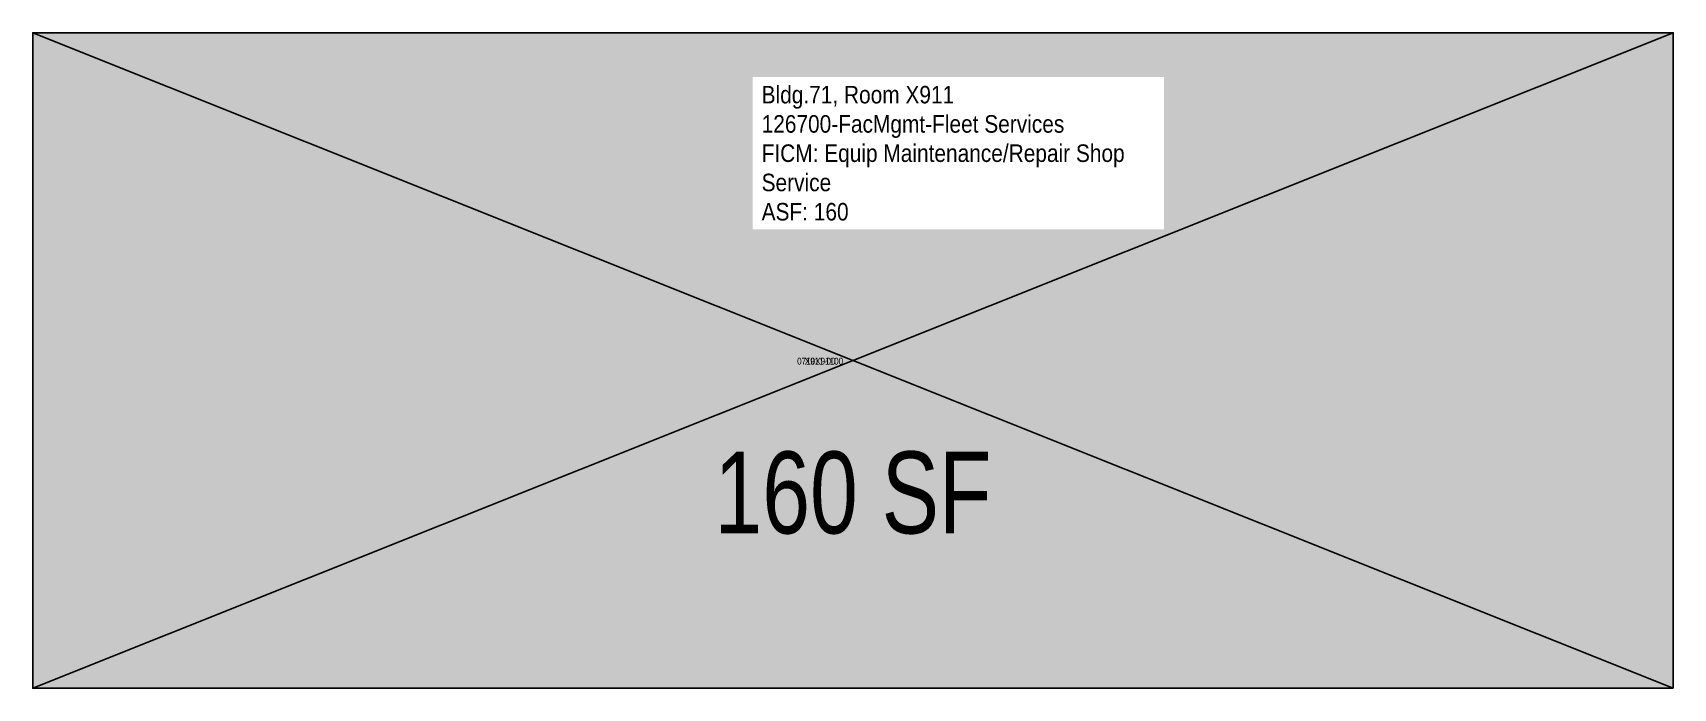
# Model space of a CAD drawing. Header units: inches. Extents: x -480 to 680, y -36 to 1710.
# Drawn here: x -480 to -240, y 0 to 96 of the extents above; entities that cross this region are included whole.
import ezdxf
from ezdxf.enums import TextEntityAlignment as Align

# ---------------------------------------------------------------- set-up
doc = ezdxf.new("R2010")
doc.units = ezdxf.units.IN
doc.header["$LTSCALE"] = 50
doc.header["$MEASUREMENT"] = 0
for name, color, linetype in [('A-IDEN-RNUM', 7, 'CONTINUOUS'), ('A-IDEN-SNUM', 4, 'CONTINUOUS'), ('A-IDEN-VNUM', 4, 'CONTINUOUS'), ('A-WALL', 5, 'CONTINUOUS'), ('AREA-TEXT', 3, 'CONTINUOUS'), ('Rooms-Category-Color', 7, 'CONTINUOUS'), ('Rooms-College-Color', 7, 'CONTINUOUS'), ('Rooms-Department-Color', 7, 'CONTINUOUS'), ('Rooms-Division-Color', 7, 'CONTINUOUS'), ('Rooms-Information', 7, 'CONTINUOUS')]:
    doc.layers.add(name, color=color, linetype=linetype)
doc.styles.add('CP_AREA', font='arial.ttf', dxfattribs={"height": 15})
doc.styles.add('CP_ROOMSNUMBER', font='arial.ttf', dxfattribs={"height": 1})
doc.styles.add('CP_ROOMVNUMBER', font='arial.ttf', dxfattribs={"width": 0.85, "height": 0.075})

msp = doc.modelspace()

# ---------------------------------------------------------------- hatches: boundary and pattern name
at = {"layer": 'Rooms-Category-Color', "true_color": 0xe3c5e1}
msp.add_hatch(color=254, dxfattribs=at).paths.add_polyline_path([(-480, 0), (-240, 0), (-240, 96), (-480, 96)])
at = {"layer": 'Rooms-College-Color', "true_color": 0x80bc67}
msp.add_hatch(color=83, dxfattribs=at).paths.add_polyline_path([(-480, 0), (-240, 0), (-240, 96), (-480, 96)])
at = {"layer": 'Rooms-Department-Color', "true_color": 0x80bc67}
msp.add_hatch(color=83, dxfattribs=at).paths.add_polyline_path([(-480, 0), (-240, 0), (-240, 96), (-480, 96)])
at = {"layer": 'Rooms-Division-Color', "true_color": 0x80bc67}
msp.add_hatch(color=83, dxfattribs=at).paths.add_polyline_path([(-480, 0), (-240, 0), (-240, 96), (-480, 96)])

# ---------------------------------------------------------------- linework, layer by layer
at = {"layer": 'A-WALL'}
msp.add_lwpolyline([(-240, 0), (-480, 0), (-480, 96), (-240, 96)], close=True, dxfattribs=at)
for points in [[(-480, 96), (-240, 0)], [(-240, 96), (-480, 0)]]:
    msp.add_lwpolyline(points, dxfattribs=at)

# ---------------------------------------------------------------- texts
at = {"layer": 'A-IDEN-RNUM', "style": 'CP_ROOMSNUMBER', "width": 0.85}
msp.add_text('X911-00', height=1, dxfattribs=at).set_placement((-364.81, 47.9), align=Align.MIDDLE)
at = {"layer": 'A-IDEN-SNUM', "style": 'CP_ROOMSNUMBER', "width": 0.85}
msp.add_text('0710X91100', height=1, dxfattribs=at).set_placement((-364.81, 47.9), align=Align.MIDDLE)
at = {"layer": 'A-IDEN-VNUM', "style": 'CP_ROOMVNUMBER', "width": 0.85}
msp.add_text('911', height=18, dxfattribs=at).set_placement((-355.53, 77.36), align=Align.MIDDLE)
at = {"layer": 'AREA-TEXT', "style": 'CP_AREA', "width": 0.75}
msp.add_text('160 SF', height=12, dxfattribs=at).set_placement((-360, 28.67), align=Align.MIDDLE_CENTER)

# ---------------------------------------------------------------- next in the draw order: texts
at = {"layer": 'Rooms-Information', "insert": (-373.37, 68.47), "char_height": 2.57143, "width": 57.6, "attachment_point": 7, "style": 'CP_ROOMVNUMBER', "bg_fill": 3, "box_fill_scale": 1.5, "bg_fill_color": 256, "bg_fill_true_color": 13158600, "bg_fill_transparency": 0}
msp.add_mtext('Bldg.71, Room X911^M^J126700-FacMgmt-Fleet Services^M^JFICM: Equip Maintenance/Repair Shop Service^M^JASF: 160', dxfattribs=at)

doc.saveas('drawing.dxf')
